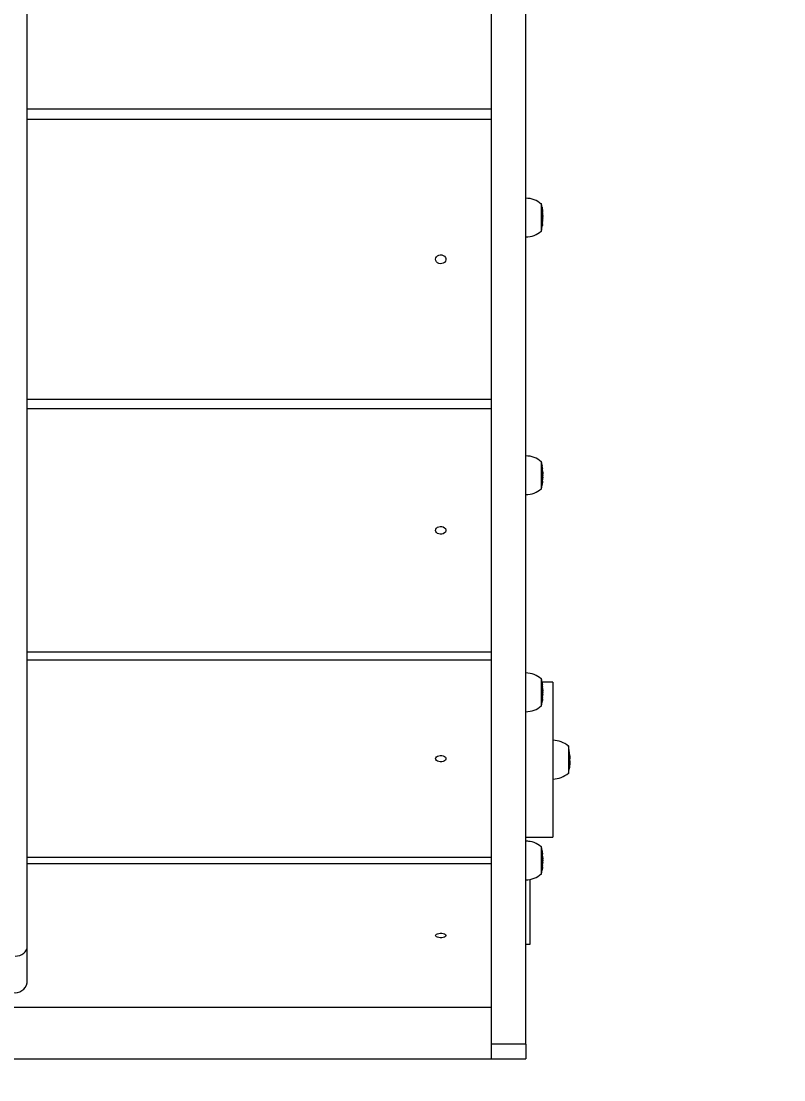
# Model space of a CAD drawing. Header units: millimetres. Extents: x -7233 to 5832, y -5390 to 5836.
# Drawn here: x -1980 to -1389, y -2624 to -1803 of the extents above; entities that cross this region are included whole.
import ezdxf

# ---------------------------------------------------------------- set-up
doc = ezdxf.new("R2010")
doc.units = ezdxf.units.MM
for name, color, linetype in [('DIKOM_ОБЪЕКТ', 7, 'Continuous'), ('DIKOM_РАЗМЕР_ЗОНА', 7, 'Continuous'), ('DIKOM_РАЗМЕР_ОБЪЕКТА', 7, 'Continuous')]:
    doc.layers.add(name, color=color, linetype=linetype)
doc.styles.add('style1', font='arial.ttf', dxfattribs={"width": 0.8})
doc.dimstyles.new('1-50', dxfattribs={"dimtxt": 300, "dimasz": 200, "dimexe": 100, "dimexo": 0, "dimgap": 100, "dimtad": 1, "dimtxsty": 'style1', "dimcen": 200, "dimclrd": 7, "dimclre": 7, "dimclrt": 7, "dimadec": 1, "dimazin": 2, "dimtfac": 1, "dimtmove": 0, "dimatfit": 2, "dimfxl": 0, "dimlwd": 25, "dimlwe": 18, "dimarcsym": 0})

# ---------------------------------------------------------------- blocks, each defined once
blk = doc.blocks.new('*D9')
at = {"layer": 'Defpoints', "color": 0, "transparency": 16777216}
for p in [(-4399.04, -1222.11), (5831.25, -1646.37), (5831.25, -3177.61)]:
    blk.add_point(p, dxfattribs=at)
at = {"layer": 'DIKOM_РАЗМЕР_ОБЪЕКТА', "color": 7, "lineweight": 18, "transparency": 16777216}
for p, q in [((-4399.04, -1222.11), (-4399.04, -3277.61)), ((5831.25, -1646.37), (5831.25, -3277.61))]:
    blk.add_line(p, q, dxfattribs=at)
at = {"layer": 'DIKOM_РАЗМЕР_ОБЪЕКТА', "color": 7, "lineweight": 25, "transparency": 16777216}
blk.add_line((-4199.04, -3177.61), (5631.25, -3177.61), dxfattribs=at)
at = {"layer": 'DIKOM_РАЗМЕР_ОБЪЕКТА', "color": 7, "transparency": 16777216}
for points in [[(-4199.04, -3144.28), (-4199.04, -3210.95), (-4399.04, -3177.61)], [(5631.25, -3144.28), (5631.25, -3210.95), (5831.25, -3177.61)]]:
    blk.add_solid(points, dxfattribs=at)
at = {"layer": 'DIKOM_РАЗМЕР_ОБЪЕКТА', "color": 7, "transparency": 16777216, "insert": (320.87, -2924.44), "char_height": 300, "attachment_point": 5, "style": 'style1'}
blk.add_mtext('10200', dxfattribs=at)
blk = doc.blocks.new('*D10')
at = {"layer": 'Defpoints', "color": 0, "transparency": 16777216}
for p in [(763.38, 3836.42), (-4950.8, -2608), (-1588.62, -2608)]:
    blk.add_point(p, dxfattribs=at)
at = {"layer": 'DIKOM_РАЗМЕР_ОБЪЕКТА', "color": 7, "lineweight": 18, "transparency": 16777216}
for p, q in [((763.38, 3836.42), (-5050.8, 3836.42)), ((-1588.62, -2608), (-5050.8, -2608))]:
    blk.add_line(p, q, dxfattribs=at)
at = {"layer": 'DIKOM_РАЗМЕР_ОБЪЕКТА', "color": 7, "lineweight": 25, "transparency": 16777216}
blk.add_line((-4950.8, 3636.42), (-4950.8, -2408), dxfattribs=at)
at = {"layer": 'DIKOM_РАЗМЕР_ОБЪЕКТА', "color": 7, "transparency": 16777216}
for points in [[(-4984.13, 3636.42), (-4917.47, 3636.42), (-4950.8, 3836.42)], [(-4984.13, -2408), (-4917.47, -2408), (-4950.8, -2608)]]:
    blk.add_solid(points, dxfattribs=at)
at = {"layer": 'DIKOM_РАЗМЕР_ОБЪЕКТА', "color": 7, "transparency": 16777216, "insert": (-5203.97, -74.43), "char_height": 300, "attachment_point": 5, "rotation": 90, "style": 'style1'}
blk.add_mtext('6400', dxfattribs=at)
blk = doc.blocks.new('*D11')
at = {"layer": 'Defpoints', "color": 0, "transparency": 16777216}
for p in [(426.32, 5836.42), (-6783.01, -4536.26), (4706.95, -4536.26)]:
    blk.add_point(p, dxfattribs=at)
at = {"layer": 'DIKOM_РАЗМЕР_ЗОНА', "color": 7, "lineweight": 18, "transparency": 16777216}
for p, q in [((426.32, 5836.42), (-6883.01, 5836.42)), ((4706.95, -4536.26), (-6883.01, -4536.26))]:
    blk.add_line(p, q, dxfattribs=at)
at = {"layer": 'DIKOM_РАЗМЕР_ЗОНА', "color": 7, "lineweight": 25, "transparency": 16777216}
blk.add_line((-6783.01, 5636.42), (-6783.01, -4336.26), dxfattribs=at)
at = {"layer": 'DIKOM_РАЗМЕР_ЗОНА', "color": 7, "transparency": 16777216}
for points in [[(-6816.34, 5636.42), (-6749.67, 5636.42), (-6783.01, 5836.42)], [(-6816.34, -4336.26), (-6749.67, -4336.26), (-6783.01, -4536.26)]]:
    blk.add_solid(points, dxfattribs=at)
at = {"layer": 'DIKOM_РАЗМЕР_ЗОНА', "color": 7, "transparency": 16777216, "insert": (-7036.28, 116), "char_height": 300, "attachment_point": 5, "rotation": 90, "style": 'style1'}
blk.add_mtext('10350', dxfattribs=at)
blk = doc.blocks.new('*D12')
at = {"layer": 'Defpoints', "color": 0, "transparency": 16777216}
for p in [(5830.84, -919.02), (-6399.04, -929.61), (5830.84, -5289.89)]:
    blk.add_point(p, dxfattribs=at)
at = {"layer": 'DIKOM_РАЗМЕР_ЗОНА', "color": 7, "lineweight": 18, "transparency": 16777216}
for p, q in [((5830.84, -919.02), (5830.84, -5389.89)), ((-6399.04, -929.61), (-6399.04, -5389.89))]:
    blk.add_line(p, q, dxfattribs=at)
at = {"layer": 'DIKOM_РАЗМЕР_ЗОНА', "color": 7, "lineweight": 25, "transparency": 16777216}
blk.add_line((-6199.04, -5289.89), (5630.84, -5289.89), dxfattribs=at)
at = {"layer": 'DIKOM_РАЗМЕР_ЗОНА', "color": 7, "transparency": 16777216}
for points in [[(-6199.04, -5256.56), (-6199.04, -5323.23), (-6399.04, -5289.89)], [(5630.84, -5256.56), (5630.84, -5323.23), (5830.84, -5289.89)]]:
    blk.add_solid(points, dxfattribs=at)
at = {"layer": 'DIKOM_РАЗМЕР_ЗОНА', "color": 7, "transparency": 16777216, "insert": (-1095.52, -5036.72), "char_height": 300, "attachment_point": 5, "style": 'style1'}
blk.add_mtext('12200', dxfattribs=at)

msp = doc.modelspace()

# ---------------------------------------------------------------- linework, layer by layer
at = {"layer": 'DIKOM_ОБЪЕКТ', "color": 7, "linetype": 'Continuous', "lineweight": 15}
for p, q in [((-1615.621, -1394.923), (-1615.621, -2596.459)), ((-1588.621, -2596.459), (-1588.621, -1394.923)), ((-1975.121, -2520.462), (-1975.121, -1696.241)), ((-1975.121, -1871.406), (-1615.621, -1871.406)), ((-1615.621, -1879.535), (-1975.121, -1879.535)), ((-1576.621, -1944.894), (-1576.621, -1966.494)), ((-1576.039, -1948.897), (-1576, -1948.897)), ((-1576.037, -1948.906), (-1575.998, -1948.906)), ((-1576, -1948.897), (-1575.998, -1948.906)), ((-1575.998, -1948.906), (-1575.878, -1949.139)), ((-1575.855, -1949.416), (-1575.992, -1949.211)), ((-1575.826, -1949.583), (-1575.725, -1951.272)), ((-1575.76, -1951.171), (-1575.815, -1949.751)), ((-1575.725, -1951.272), (-1575.724, -1951.286)), ((-1575.653, -1959.74), (-1575.666, -1959.955)), ((-1575.641, -1959.515), (-1575.627, -1959.271)), ((-1575.591, -1958.426), (-1575.605, -1958.722)), ((-1575.57, -1955.928), (-1575.569, -1956.253)), ((-1575.568, -1954.814), (-1575.568, -1954.219)), ((-1575.568, -1955.19), (-1575.568, -1954.834)), ((-1575.568, -1956.255), (-1575.568, -1955.211)), ((-1575.568, -1957.106), (-1575.568, -1956.255)), ((-1575.568, -1957.083), (-1575.568, -1957.278)), ((-1975.121, -2096.506), (-1615.621, -2096.506)), ((-1615.621, -2103.905), (-1975.121, -2103.905)), ((-1576.621, -2144.657), (-1576.621, -2166.257)), ((-1576.085, -2147.497), (-1576.064, -2147.606)), ((-1576.009, -2148.008), (-1576, -2148.008)), ((-1576.008, -2148.018), (-1575.998, -2148.018)), ((-1576, -2148.008), (-1575.998, -2148.018)), ((-1575.994, -2148.063), (-1576, -2148.008)), ((-1575.998, -2148.018), (-1575.976, -2148.261)), ((-1575.927, -2148.644), (-1575.992, -2148.124)), ((-1575.76, -2150.138), (-1575.789, -2149.843)), ((-1575.753, -2150.251), (-1575.725, -2150.431)), ((-1575.725, -2150.431), (-1575.724, -2150.445)), ((-1575.724, -2150.445), (-1575.715, -2150.531)), ((-1575.68, -2150.988), (-1575.702, -2150.843)), ((-1575.612, -2152.051), (-1575.613, -2152.051)), ((-1575.574, -2157.619), (-1575.575, -2157.678)), ((-1575.568, -2157.031), (-1575.573, -2157.446)), ((-1575.57, -2155.025), (-1575.569, -2155.525)), ((-1575.568, -2154.22), (-1575.568, -2153.982)), ((-1575.568, -2154.314), (-1575.568, -2154.22)), ((-1575.568, -2155.527), (-1575.568, -2154.519)), ((-1575.568, -2156.928), (-1575.568, -2156.147)), ((-1575.568, -2156.889), (-1575.568, -2157.031)), ((-1575.568, -2156.928), (-1575.568, -2156.932)), ((-1575.982, -2162.323), (-1575.962, -2162.323)), ((-1575.685, -2160.018), (-1575.703, -2160.276)), ((-1975.121, -2292.414), (-1615.621, -2292.414)), ((-1615.621, -2298.797), (-1975.121, -2298.797)), ((-1576.621, -2312.946), (-1576.621, -2334.546)), ((-1575.611, -2320.391), (-1576.203, -2320.391)), ((-1576.121, -2319.177), (-1575.725, -2319.177)), ((-1576.121, -2319.191), (-1575.724, -2319.191)), ((-1576.121, -2320.43), (-1575.613, -2320.43)), ((-1576.121, -2321.891), (-1575.585, -2321.891)), ((-1567.621, -2315.932), (-1576.052, -2315.932)), ((-1576.033, -2316.772), (-1576, -2316.772)), ((-1576.032, -2316.781), (-1575.998, -2316.781)), ((-1576, -2316.772), (-1575.998, -2316.781)), ((-1575.998, -2316.781), (-1575.878, -2317.203)), ((-1575.855, -2317.417), (-1575.992, -2317.053)), ((-1575.826, -2317.654), (-1575.808, -2317.924)), ((-1575.76, -2319.041), (-1575.815, -2317.759)), ((-1575.725, -2319.177), (-1575.724, -2319.191)), ((-1575.636, -2319.983), (-1575.633, -2319.981)), ((-1575.568, -2322.797), (-1575.568, -2322.272)), ((-1567.621, -2315.932), (-1567.621, -2435.933)), ((-1576.2, -2322.877), (-1575.57, -2322.877)), ((-1576.121, -2323.279), (-1575.58, -2323.279)), ((-1576.121, -2323.769), (-1575.594, -2323.769)), ((-1575.65, -2327.737), (-1575.666, -2327.948)), ((-1575.641, -2327.502), (-1575.624, -2327.274)), ((-1575.589, -2326.441), (-1575.605, -2326.698)), ((-1575.591, -2326.238), (-1575.585, -2326.366)), ((-1575.57, -2323.865), (-1575.569, -2324.224)), ((-1575.568, -2323.177), (-1575.568, -2322.797)), ((-1575.568, -2324.226), (-1575.568, -2323.177)), ((-1575.568, -2325.18), (-1575.568, -2324.252)), ((-1575.568, -2325.152), (-1575.568, -2325.344)), ((-1576.032, -2331.395), (-1576.04, -2331.474)), ((-1575.965, -2330.95), (-1575.962, -2330.95)), ((-1555.621, -2365.133), (-1555.621, -2386.733)), ((-1554.722, -2380.055), (-1554.732, -2379.79)), ((-1554.592, -2373.06), (-1554.607, -2372.658)), ((-1554.572, -2377.652), (-1554.575, -2377.98)), ((-1554.57, -2374.695), (-1554.569, -2375.291)), ((-1554.569, -2377.13), (-1554.568, -2377.165)), ((-1554.568, -2374.464), (-1554.568, -2374.458)), ((-1554.568, -2374.572), (-1554.568, -2374.464)), ((-1554.568, -2375.288), (-1554.568, -2374.572)), ((-1554.568, -2376.634), (-1554.568, -2375.774)), ((-1554.568, -2377.182), (-1554.568, -2377.154)), ((-1554.568, -2377.171), (-1554.568, -2377.178)), ((-1554.568, -2377.407), (-1554.568, -2377.194)), ((-1555.014, -2380.99), (-1554.962, -2380.99)), ((-1588.621, -2435.933), (-1567.621, -2435.933)), ((-1586.461, -2439.211), (-1585.621, -2439.211)), ((-1585.621, -2439.211), (-1585.621, -2439.335)), ((-1576.621, -2443.267), (-1576.621, -2464.867)), ((-1975.121, -2451.572), (-1615.621, -2451.572)), ((-1576.024, -2446.84), (-1576, -2446.84)), ((-1576.023, -2446.85), (-1575.998, -2446.85)), ((-1576, -2446.84), (-1575.998, -2446.85)), ((-1575.998, -2446.85), (-1575.923, -2447.325)), ((-1575.855, -2447.704), (-1575.992, -2447.062)), ((-1575.76, -2449.08), (-1575.815, -2448.056)), ((-1575.786, -2448.549), (-1575.725, -2449.277)), ((-1575.725, -2449.277), (-1575.724, -2449.291)), ((-1575.636, -2450.234), (-1575.634, -2450.278)), ((-1575.568, -2453.006), (-1575.568, -2452.592)), ((-1575.568, -2453.35), (-1575.568, -2453.035)), ((-1575.568, -2454.413), (-1575.568, -2453.35)), ((-1615.621, -2456.693), (-1975.121, -2456.693)), ((-1576.015, -2461.6), (-1576.04, -2461.702)), ((-1575.972, -2461.216), (-1575.962, -2461.216)), ((-1575.962, -2461.216), (-1575.949, -2461.144)), ((-1575.643, -2457.998), (-1575.666, -2458.123)), ((-1575.641, -2457.67), (-1575.618, -2457.542)), ((-1575.586, -2456.721), (-1575.605, -2456.854)), ((-1575.57, -2453.977), (-1575.569, -2454.408)), ((-1575.568, -2455.53), (-1575.568, -2454.494)), ((-1575.568, -2455.505), (-1575.568, -2455.671)), ((-1585.621, -2468.798), (-1585.621, -2519.211)), ((-1585.621, -2519.211), (-1588.621, -2519.211)), ((-1975.121, -2547.132), (-1975.121, -2520.462)), ((-2261.621, -2567.84), (-1615.621, -2567.84)), ((-1588.621, -2596.459), (-1615.621, -2596.459)), ((-1615.621, -2596.459), (-1615.621, -2607.995)), ((-1588.621, -2596.459), (-1588.621, -2607.995)), ((-1615.621, -2607.995), (-1588.621, -2607.995))]:
    msp.add_line(p, q, dxfattribs=at)
at = {"layer": 'DIKOM_ОБЪЕКТ', "color": 7, "linetype": 'Continuous', "lineweight": 15, "flags": 128}
for points in [[(-1658.621, -1988.02), (-1658.443, -1986.997), (-1657.926, -1986.065), (-1657.115, -1985.306), (-1656.082, -1984.789), (-1654.92, -1984.559), (-1653.731, -1984.636), (-1652.621, -1985.014), (-1651.689, -1985.659), (-1651.017, -1986.514), (-1650.665, -1987.503), (-1650.665, -1988.538), (-1651.017, -1989.527), (-1651.689, -1990.382), (-1652.621, -1991.027), (-1653.731, -1991.405), (-1654.92, -1991.482), (-1656.082, -1991.252), (-1657.115, -1990.735), (-1657.926, -1989.976), (-1658.443, -1989.044), (-1658.621, -1988.02)], [(-1658.621, -2198.159), (-1658.443, -2197.27), (-1657.926, -2196.46), (-1657.115, -2195.801), (-1656.082, -2195.352), (-1654.92, -2195.152), (-1653.731, -2195.219), (-1652.621, -2195.547), (-1651.689, -2196.108), (-1651.017, -2196.851), (-1650.665, -2197.71), (-1650.665, -2198.609), (-1651.017, -2199.468), (-1651.689, -2200.211), (-1652.621, -2200.772), (-1653.731, -2201.1), (-1654.92, -2201.167), (-1656.082, -2200.967), (-1657.115, -2200.518), (-1657.926, -2199.858), (-1658.443, -2199.048), (-1658.621, -2198.159)], [(-1658.621, -2375.184), (-1658.443, -2374.464), (-1657.926, -2373.808), (-1657.115, -2373.274), (-1656.082, -2372.909), (-1654.92, -2372.747), (-1653.731, -2372.801), (-1652.621, -2373.068), (-1651.689, -2373.522), (-1651.017, -2374.124), (-1650.665, -2374.82), (-1650.665, -2375.549), (-1651.017, -2376.245), (-1651.689, -2376.847), (-1652.621, -2377.301), (-1653.731, -2377.568), (-1654.92, -2377.622), (-1656.082, -2377.46), (-1657.115, -2377.096), (-1657.926, -2376.562), (-1658.443, -2375.905), (-1658.621, -2375.184)], [(-1658.621, -2512.266), (-1658.443, -2511.742), (-1657.926, -2511.264), (-1657.115, -2510.876), (-1656.082, -2510.611), (-1654.92, -2510.493), (-1653.731, -2510.532), (-1652.621, -2510.726), (-1651.689, -2511.057), (-1651.017, -2511.495), (-1650.665, -2512.001), (-1650.665, -2512.531), (-1651.017, -2513.038), (-1651.689, -2513.476), (-1652.621, -2513.806), (-1653.731, -2514), (-1654.92, -2514.039), (-1656.082, -2513.921), (-1657.115, -2513.657), (-1657.926, -2513.268), (-1658.443, -2512.79), (-1658.621, -2512.266)], [(-1984.621, -2528.273), (-1982.767, -2528.123), (-1980.985, -2527.678), (-1979.343, -2526.957), (-1977.903, -2525.985), (-1976.722, -2524.801), (-1975.844, -2523.451), (-1975.303, -2521.986), (-1975.121, -2520.462)]]:
    msp.add_lwpolyline(points, dxfattribs=at)
at = {"layer": 'DIKOM_ОБЪЕКТ', "color": 7, "linetype": 'Continuous', "lineweight": 15}
for centre, radius, start, end in [((-1588.781, -1959.37), 18.677, 49.378843, 89.509067), ((-1617.404, -1954.219), 41.836, 8.730974, 12.879622), ((-1617.404, -1954.219), 41.836, 8.40787, 8.730974), ((-1617.404, -1954.219), 41.836, 8.35007, 8.40787), ((-1617.404, -1954.219), 41.836, 5.340741, 5.825601), ((-1617.404, -1954.219), 41.836, 4.916627, 5.340741), ((-1617.404, -1954.219), 41.836, 3.015237, 4.270783), ((-1617.404, -1957.168), 41.836, 355.0665, 356.477099), ((-1617.404, -1957.168), 41.836, 357.120468, 358.27704), ((-1617.404, -1957.168), 41.836, 358.920247, 359.362311), ((-1588.781, -1952.017), 18.677, 270.490933, 310.621157), ((-1617.404, -1957.168), 41.836, 347.120378, 350.872472), ((-1588.781, -2159.134), 18.677, 49.378843, 89.509067), ((-1617.404, -2153.982), 41.836, 8.77037, 12.879622), ((-1617.404, -2153.982), 41.836, 7.864622, 8.137328), ((-1617.404, -2153.982), 41.836, 5.680402, 7.336113), ((-1617.404, -2153.982), 41.836, 4.732166, 5.119576), ((-1617.404, -2153.982), 41.836, 3.26983, 4.10368), ((-1617.404, -2156.932), 41.836, 357.250535, 358.376547), ((-1617.404, -2153.982), 41.836, 0, 2.684497), ((-1617.404, -2156.932), 41.836, 359.29613, 0), ((-1588.781, -2151.78), 18.677, 270.490933, 310.621157), ((-1617.404, -2156.932), 41.836, 347.120378, 351.647445), ((-1617.404, -2156.932), 41.836, 352.280975, 354.926876), ((-1617.404, -2156.932), 41.836, 355.528094, 356.624273), ((-1588.781, -2327.423), 18.677, 49.378843, 89.509067), ((-1617.404, -2322.271), 41.836, 9.39456, 12.879622), ((-1617.404, -2322.271), 41.836, 7.058522, 7.773486), ((-1617.404, -2322.271), 41.836, 4.820767, 5.967234), ((-1617.404, -2322.271), 41.836, 3.131534, 4.18398), ((-1617.404, -2322.271), 41.836, 0, 2.499669), ((-1617.404, -2325.221), 41.836, 353.674051, 354.682442), ((-1617.404, -2325.221), 41.836, 355.421313, 356.553661), ((-1617.404, -2325.221), 41.836, 357.188173, 358.32886), ((-1588.781, -2320.069), 18.677, 270.490933, 310.621157), ((-1617.404, -2325.221), 41.836, 347.120378, 351.511071), ((-1567.781, -2379.609), 18.677, 49.378843, 89.509067), ((-1596.404, -2374.458), 41.836, 2.462321, 12.879622), ((-1596.404, -2377.407), 41.836, 347.120378, 356.641314), ((-1596.404, -2377.407), 41.836, 358.857207, 0), ((-1567.781, -2372.256), 18.677, 270.490933, 310.621157), ((-1588.781, -2457.743), 18.677, 49.378843, 89.509067), ((-1617.404, -2452.592), 41.836, 8.747399, 12.879622), ((-1617.404, -2452.592), 41.836, 7.237935, 8.115796), ((-1617.404, -2452.592), 41.836, 6.153984, 6.732054), ((-1617.404, -2452.592), 41.836, 4.717751, 5.549257), ((-1617.404, -2452.592), 41.836, 3.167575, 4.090774), ((-1617.404, -2452.592), 41.836, 0, 2.588895), ((-1617.404, -2455.541), 41.836, 347.120378, 351.66963), ((-1617.404, -2455.541), 41.836, 352.301552, 355.091413), ((-1617.404, -2455.541), 41.836, 355.755612, 356.636027), ((-1617.404, -2455.541), 41.836, 357.260967, 358.384277), ((-1588.781, -2450.39), 18.677, 270.490933, 310.621157), ((-1984.621, -2547.132), 9.5, 180, 0)]:
    msp.add_arc(centre, radius, start, end, dxfattribs=at)
for points, knots in [([(-1576.085, -1948.6), (-1576.068, -1948.454), (-1576.035, -1948.162), (-1576.063, -1947.871), (-1576.077, -1947.725)], [0, 0, 0, 0, 0.5001628, 1, 1, 1, 1]), ([(-1575.992, -1949.211), (-1576.006, -1949.118), (-1576.036, -1948.914), (-1576.068, -1948.711), (-1576.085, -1948.6)], [0, 0, 0, 0, 0.4561793, 1, 1, 1, 1]), ([(-1576.077, -1947.725), (-1576.064, -1947.807), (-1576.041, -1947.954), (-1576.019, -1948.101), (-1576.009, -1948.165)], [0, 0, 0, 0, 0.5630494, 1, 1, 1, 1]), ([(-1576.009, -1948.165), (-1575.997, -1948.287), (-1575.974, -1948.531), (-1575.991, -1948.775), (-1576, -1948.897)], [0, 0, 0, 0, 0.5001917, 1, 1, 1, 1]), ([(-1575.878, -1949.139), (-1575.869, -1949.213), (-1575.851, -1949.361), (-1575.834, -1949.509), (-1575.826, -1949.583)], [0, 0, 0, 0, 0.501988, 1, 1, 1, 1]), ([(-1575.842, -1949.458), (-1575.844, -1949.451), (-1575.846, -1949.442), (-1575.851, -1949.427), (-1575.853, -1949.42), (-1575.855, -1949.416)], [0, 0, 0, 0, 0.4999605, 0.7499729, 1, 1, 1, 1]), ([(-1575.841, -1949.466), (-1575.841, -1949.465), (-1575.841, -1949.462), (-1575.842, -1949.459), (-1575.842, -1949.458)], [0, 0, 0, 0, 0.5412106, 1, 1, 1, 1]), ([(-1575.815, -1949.751), (-1575.819, -1949.702), (-1575.825, -1949.628), (-1575.834, -1949.532), (-1575.839, -1949.488), (-1575.841, -1949.466)], [0, 0, 0, 0, 0.4998029, 0.7497578, 1, 1, 1, 1]), ([(-1575.702, -1951.857), (-1575.711, -1951.739), (-1575.729, -1951.511), (-1575.75, -1951.283), (-1575.76, -1951.171)], [0, 0, 0, 0, 0.5132101, 1, 1, 1, 1]), ([(-1575.681, -1951.28), (-1575.678, -1951.326), (-1575.666, -1951.519), (-1575.686, -1951.711), (-1575.702, -1951.857)], [0, 0, 0, 0, 0.2416613, 1, 1, 1, 1]), ([(-1575.636, -1951.99), (-1575.635, -1951.939), (-1575.634, -1951.855), (-1575.625, -1952.037), (-1575.622, -1952.11)], [0, 0, 0, 0, 0.6015264, 1, 1, 1, 1]), ([(-1575.592, -1954.065), (-1575.598, -1953.859), (-1575.609, -1953.48), (-1575.623, -1952.936), (-1575.632, -1952.493), (-1575.637, -1952.158), (-1575.636, -1952.046), (-1575.636, -1951.99)], [0, 0, 0, 0, 0.225251, 0.4128993, 0.600057, 0.80007, 1, 1, 1, 1]), ([(-1575.605, -1952.473), (-1575.606, -1952.446), (-1575.609, -1952.353), (-1575.612, -1952.354), (-1575.612, -1952.408), (-1575.613, -1952.43)], [0, 0, 0, 0, 0.1924794, 0.6693246, 1, 1, 1, 1]), ([(-1575.613, -1952.43), (-1575.613, -1952.496), (-1575.613, -1952.603), (-1575.608, -1952.937), (-1575.601, -1953.298), (-1575.592, -1953.657), (-1575.587, -1953.874), (-1575.585, -1953.958)], [0, 0, 0, 0, 0.3018253, 0.4914334, 0.6810876, 0.8763567, 1, 1, 1, 1]), ([(-1575.879, -1962.256), (-1575.856, -1962.06), (-1575.818, -1961.735), (-1575.77, -1961.268), (-1575.739, -1960.951), (-1575.728, -1960.814), (-1575.724, -1960.768)], [0, 0, 0, 0, 0.3776171, 0.6253912, 0.8730089, 1, 1, 1, 1]), ([(-1575.751, -1961.062), (-1575.751, -1961.062), (-1575.751, -1961.123), (-1575.775, -1961.3), (-1575.803, -1961.607), (-1575.837, -1961.901), (-1575.859, -1962.09), (-1575.867, -1962.16)], [0, 0, 0, 0, 0.0016239, 0.2479728, 0.4957186, 0.8116912, 1, 1, 1, 1]), ([(-1575.666, -1959.955), (-1575.662, -1959.885), (-1575.653, -1959.738), (-1575.645, -1959.591), (-1575.641, -1959.515)], [0, 0, 0, 0, 0.4762318, 1, 1, 1, 1]), ([(-1575.605, -1958.722), (-1575.603, -1958.651), (-1575.598, -1958.505), (-1575.594, -1958.358), (-1575.592, -1958.282)], [0, 0, 0, 0, 0.4835205, 1, 1, 1, 1]), ([(-1575.569, -1955.217), (-1575.569, -1955.145), (-1575.57, -1955.001), (-1575.58, -1954.576), (-1575.588, -1954.237), (-1575.592, -1954.065)], [0, 0, 0, 0, 0.3349758, 0.6628633, 1, 1, 1, 1]), ([(-1575.592, -1958.282), (-1575.587, -1958.213), (-1575.579, -1958.104), (-1575.577, -1957.996), (-1575.576, -1957.957)], [0, 0, 0, 0, 0.6412178, 1, 1, 1, 1]), ([(-1575.585, -1953.958), (-1575.581, -1954.103), (-1575.575, -1954.37), (-1575.57, -1954.671), (-1575.567, -1954.838), (-1575.569, -1954.887), (-1575.569, -1954.871), (-1575.569, -1954.871)], [0, 0, 0, 0, 0.2854369, 0.5264175, 0.7674508, 0.9951453, 1, 1, 1, 1]), ([(-1575.574, -1957.634), (-1575.571, -1957.317), (-1575.567, -1956.955), (-1575.57, -1956.593), (-1575.57, -1956.547)], [0, 0, 0, 0, 0.8751189, 1, 1, 1, 1]), ([(-1575.57, -1956.547), (-1575.57, -1956.444), (-1575.57, -1956.238), (-1575.57, -1956.031), (-1575.57, -1955.928)], [0, 0, 0, 0, 0.499811, 1, 1, 1, 1]), ([(-1576.04, -1963.432), (-1576.01, -1963.231), (-1575.952, -1962.84), (-1575.903, -1962.447), (-1575.879, -1962.256)], [0, 0, 0, 0, 0.5124353, 1, 1, 1, 1]), ([(-1575.992, -2148.124), (-1576.006, -2148.029), (-1576.036, -2147.82), (-1576.068, -2147.611), (-1576.085, -2147.497)], [0, 0, 0, 0, 0.4560363, 1, 1, 1, 1]), ([(-1575.702, -2150.843), (-1575.711, -2150.722), (-1575.729, -2150.487), (-1575.75, -2150.253), (-1575.76, -2150.138)], [0, 0, 0, 0, 0.5130295, 1, 1, 1, 1]), ([(-1575.592, -2153.095), (-1575.598, -2152.889), (-1575.609, -2152.511), (-1575.623, -2152.056), (-1575.632, -2151.748), (-1575.636, -2151.603), (-1575.636, -2151.611), (-1575.636, -2151.614)], [0, 0, 0, 0, 0.2492423, 0.4568368, 0.6638691, 0.8850882, 1, 1, 1, 1]), ([(-1575.613, -2152.064), (-1575.613, -2152.055), (-1575.613, -2152.042), (-1575.608, -2152.231), (-1575.601, -2152.507), (-1575.592, -2152.829), (-1575.587, -2153.048), (-1575.585, -2153.132)], [0, 0, 0, 0, 0.3018386, 0.4913485, 0.681051, 0.8764179, 1, 1, 1, 1]), ([(-1575.605, -2157.896), (-1575.603, -2157.823), (-1575.598, -2157.672), (-1575.594, -2157.521), (-1575.592, -2157.443)], [0, 0, 0, 0, 0.4836864, 1, 1, 1, 1]), ([(-1575.588, -2158.117), (-1575.587, -2158.103), (-1575.579, -2158.03), (-1575.594, -2157.956), (-1575.605, -2157.896)], [0, 0, 0, 0, 0.1834366, 1, 1, 1, 1]), ([(-1575.569, -2154.536), (-1575.569, -2154.409), (-1575.57, -2154.159), (-1575.58, -2153.633), (-1575.588, -2153.276), (-1575.592, -2153.095)], [0, 0, 0, 0, 0.33718, 0.6639821, 1, 1, 1, 1]), ([(-1575.592, -2157.443), (-1575.587, -2157.472), (-1575.577, -2157.53), (-1575.575, -2157.588), (-1575.574, -2157.617)], [0, 0, 0, 0, 0.498498, 1, 1, 1, 1]), ([(-1575.585, -2153.132), (-1575.581, -2153.286), (-1575.575, -2153.57), (-1575.57, -2153.945), (-1575.568, -2154.171), (-1575.568, -2154.236), (-1575.568, -2154.244)], [0, 0, 0, 0, 0.3570789, 0.6583631, 0.9599283, 1, 1, 1, 1]), ([(-1575.574, -2157.617), (-1575.571, -2157.032), (-1575.567, -2156.38), (-1575.57, -2155.728), (-1575.57, -2155.661)], [0, 0, 0, 0, 0.8968649, 1, 1, 1, 1]), ([(-1575.57, -2155.661), (-1575.57, -2155.555), (-1575.57, -2155.343), (-1575.57, -2155.131), (-1575.57, -2155.025)], [0, 0, 0, 0, 0.4998123, 1, 1, 1, 1]), ([(-1576.04, -2162.733), (-1576.01, -2162.527), (-1575.952, -2162.125), (-1575.903, -2161.722), (-1575.879, -2161.525)], [0, 0, 0, 0, 0.512228, 1, 1, 1, 1]), ([(-1576.019, -2163.007), (-1576.013, -2162.976), (-1575.995, -2162.885), (-1576.022, -2162.793), (-1576.04, -2162.733)], [0, 0, 0, 0, 0.3390266, 1, 1, 1, 1]), ([(-1575.867, -2161.575), (-1575.882, -2161.697), (-1575.912, -2161.946), (-1575.945, -2162.196), (-1575.962, -2162.323)], [0, 0, 0, 0, 0.4884227, 1, 1, 1, 1]), ([(-1575.962, -2162.323), (-1575.952, -2162.37), (-1575.935, -2162.445), (-1575.947, -2162.52), (-1575.951, -2162.55)], [0, 0, 0, 0, 0.6120512, 1, 1, 1, 1]), ([(-1575.879, -2161.525), (-1575.856, -2161.325), (-1575.819, -2160.992), (-1575.77, -2160.565), (-1575.731, -2160.255), (-1575.702, -2160.058), (-1575.69, -2159.991), (-1575.688, -2160.002), (-1575.688, -2160.003)], [0, 0, 0, 0, 0.2435273, 0.4033418, 0.5631267, 0.7733266, 0.9899441, 1, 1, 1, 1]), ([(-1575.727, -2160.474), (-1575.728, -2160.469), (-1575.73, -2160.458), (-1575.748, -2160.573), (-1575.772, -2160.751), (-1575.804, -2161.02), (-1575.836, -2161.309), (-1575.859, -2161.502), (-1575.867, -2161.575)], [0, 0, 0, 0, 0.1754075, 0.367476, 0.5235117, 0.6804914, 0.8805989, 1, 1, 1, 1]), ([(-1575.732, -2160.633), (-1575.727, -2160.573), (-1575.721, -2160.5), (-1575.722, -2160.474), (-1575.722, -2160.469)], [0, 0, 0, 0, 0.8050059, 1, 1, 1, 1]), ([(-1575.666, -2159.162), (-1575.662, -2159.09), (-1575.653, -2158.939), (-1575.645, -2158.788), (-1575.641, -2158.709)], [0, 0, 0, 0, 0.4763379, 1, 1, 1, 1]), ([(-1575.646, -2159.397), (-1575.643, -2159.378), (-1575.632, -2159.3), (-1575.652, -2159.222), (-1575.666, -2159.162)], [0, 0, 0, 0, 0.2308732, 1, 1, 1, 1]), ([(-1575.641, -2158.709), (-1575.627, -2158.77), (-1575.609, -2158.846), (-1575.619, -2158.923), (-1575.621, -2158.94)], [0, 0, 0, 0, 0.7854338, 1, 1, 1, 1]), ([(-1576.085, -2316.434), (-1576.068, -2316.323), (-1576.035, -2316.102), (-1576.063, -2315.88), (-1576.077, -2315.769)], [0, 0, 0, 0, 0.5001496, 1, 1, 1, 1]), ([(-1575.992, -2317.053), (-1576.006, -2316.959), (-1576.036, -2316.753), (-1576.068, -2316.546), (-1576.085, -2316.434)], [0, 0, 0, 0, 0.4560239, 1, 1, 1, 1]), ([(-1576.077, -2315.769), (-1576.064, -2315.853), (-1576.041, -2316.002), (-1576.019, -2316.151), (-1576.009, -2316.216)], [0, 0, 0, 0, 0.5632298, 1, 1, 1, 1]), ([(-1576.009, -2316.216), (-1575.997, -2316.308), (-1575.974, -2316.494), (-1575.991, -2316.679), (-1576, -2316.772)], [0, 0, 0, 0, 0.5001784, 1, 1, 1, 1]), ([(-1575.842, -2317.494), (-1575.844, -2317.482), (-1575.846, -2317.464), (-1575.851, -2317.437), (-1575.853, -2317.424), (-1575.855, -2317.417)], [0, 0, 0, 0, 0.4999728, 0.7499665, 1, 1, 1, 1]), ([(-1575.841, -2317.503), (-1575.841, -2317.502), (-1575.842, -2317.499), (-1575.842, -2317.496), (-1575.842, -2317.494)], [0, 0, 0, 0, 0.528392, 1, 1, 1, 1]), ([(-1575.815, -2317.759), (-1575.819, -2317.715), (-1575.825, -2317.648), (-1575.834, -2317.562), (-1575.839, -2317.523), (-1575.841, -2317.503)], [0, 0, 0, 0, 0.4996379, 0.749675, 1, 1, 1, 1]), ([(-1575.702, -2319.737), (-1575.711, -2319.618), (-1575.729, -2319.386), (-1575.75, -2319.154), (-1575.76, -2319.041)], [0, 0, 0, 0, 0.5131994, 1, 1, 1, 1]), ([(-1575.686, -2319.219), (-1575.68, -2319.281), (-1575.664, -2319.453), (-1575.687, -2319.626), (-1575.702, -2319.737)], [0, 0, 0, 0, 0.3583495, 1, 1, 1, 1]), ([(-1575.592, -2321.973), (-1575.598, -2321.765), (-1575.609, -2321.383), (-1575.623, -2320.849), (-1575.632, -2320.425), (-1575.637, -2320.119), (-1575.636, -2320.029), (-1575.636, -2319.983)], [0, 0, 0, 0, 0.2252981, 0.4128866, 0.60005, 0.8000823, 1, 1, 1, 1]), ([(-1575.608, -2320.445), (-1575.61, -2320.417), (-1575.612, -2320.37), (-1575.612, -2320.412), (-1575.613, -2320.43)], [0, 0, 0, 0, 0.5736105, 1, 1, 1, 1]), ([(-1575.613, -2320.43), (-1575.613, -2320.483), (-1575.613, -2320.57), (-1575.608, -2320.881), (-1575.601, -2321.231), (-1575.592, -2321.586), (-1575.587, -2321.806), (-1575.585, -2321.891)], [0, 0, 0, 0, 0.3018197, 0.4914237, 0.6810374, 0.8764271, 1, 1, 1, 1]), ([(-1575.569, -2323.179), (-1575.569, -2323.099), (-1575.57, -2322.937), (-1575.58, -2322.493), (-1575.588, -2322.148), (-1575.592, -2321.973)], [0, 0, 0, 0, 0.3297942, 0.6602451, 1, 1, 1, 1]), ([(-1575.585, -2321.891), (-1575.581, -2322.038), (-1575.575, -2322.31), (-1575.57, -2322.629), (-1575.568, -2322.818), (-1575.569, -2322.885), (-1575.57, -2322.869), (-1575.57, -2322.866)], [0, 0, 0, 0, 0.2690713, 0.4962828, 0.7234343, 0.9380562, 1, 1, 1, 1]), ([(-1576.04, -2331.474), (-1576.01, -2331.27), (-1575.952, -2330.873), (-1575.903, -2330.475), (-1575.879, -2330.281)], [0, 0, 0, 0, 0.5121872, 1, 1, 1, 1]), ([(-1575.867, -2330.21), (-1575.882, -2330.331), (-1575.912, -2330.577), (-1575.945, -2330.824), (-1575.962, -2330.95)], [0, 0, 0, 0, 0.4882861, 1, 1, 1, 1]), ([(-1575.879, -2330.281), (-1575.856, -2330.083), (-1575.819, -2329.756), (-1575.769, -2329.286), (-1575.732, -2328.904), (-1575.708, -2328.656), (-1575.703, -2328.574), (-1575.702, -2328.562)], [0, 0, 0, 0, 0.3020165, 0.5000114, 0.698174, 0.9587922, 1, 1, 1, 1]), ([(-1575.73, -2328.879), (-1575.731, -2328.89), (-1575.733, -2328.934), (-1575.748, -2329.101), (-1575.772, -2329.344), (-1575.804, -2329.654), (-1575.836, -2329.947), (-1575.859, -2330.139), (-1575.867, -2330.21)], [0, 0, 0, 0, 0.0749311, 0.2903449, 0.4654385, 0.6416189, 0.8660306, 1, 1, 1, 1]), ([(-1575.666, -2327.948), (-1575.662, -2327.877), (-1575.653, -2327.728), (-1575.645, -2327.58), (-1575.641, -2327.502)], [0, 0, 0, 0, 0.4760338, 1, 1, 1, 1]), ([(-1575.605, -2326.698), (-1575.603, -2326.626), (-1575.598, -2326.478), (-1575.594, -2326.329), (-1575.592, -2326.252)], [0, 0, 0, 0, 0.4840174, 1, 1, 1, 1]), ([(-1575.592, -2326.252), (-1575.587, -2326.199), (-1575.577, -2326.093), (-1575.575, -2325.987), (-1575.574, -2325.934)], [0, 0, 0, 0, 0.4984869, 1, 1, 1, 1]), ([(-1575.574, -2325.934), (-1575.571, -2325.503), (-1575.567, -2325.023), (-1575.57, -2324.542), (-1575.57, -2324.493)], [0, 0, 0, 0, 0.8969076, 1, 1, 1, 1]), ([(-1575.57, -2324.493), (-1575.57, -2324.388), (-1575.57, -2324.179), (-1575.57, -2323.969), (-1575.57, -2323.865)], [0, 0, 0, 0, 0.4998127, 1, 1, 1, 1]), ([(-1554.879, -2380.131), (-1554.856, -2379.962), (-1554.818, -2379.683), (-1554.77, -2379.407), (-1554.74, -2379.294), (-1554.729, -2379.312), (-1554.725, -2379.317)], [0, 0, 0, 0, 0.3814317, 0.6316767, 0.8819281, 1, 1, 1, 1]), ([(-1554.751, -2379.736), (-1554.751, -2379.736), (-1554.751, -2379.736), (-1554.775, -2379.76), (-1554.803, -2379.916), (-1554.837, -2380.143), (-1554.859, -2380.304), (-1554.867, -2380.364)], [0, 0, 0, 0, 0.0008172, 0.2473117, 0.4952464, 0.8113537, 1, 1, 1, 1]), ([(-1554.685, -2379.682), (-1554.688, -2379.877), (-1554.692, -2380.164), (-1554.723, -2380.686), (-1554.757, -2381.1), (-1554.804, -2381.565), (-1554.843, -2381.861), (-1554.865, -2382.03)], [0, 0, 0, 0, 0.3342735, 0.493531, 0.6243683, 0.7848271, 1, 1, 1, 1]), ([(-1554.86, -2381.84), (-1554.842, -2381.709), (-1554.813, -2381.497), (-1554.777, -2381.147), (-1554.749, -2380.82), (-1554.728, -2380.454), (-1554.722, -2380.212), (-1554.722, -2380.08), (-1554.722, -2380.055)], [0, 0, 0, 0, 0.2196668, 0.3568541, 0.4943086, 0.6726588, 0.9374344, 1, 1, 1, 1]), ([(-1554.705, -2379.332), (-1554.698, -2379.382), (-1554.687, -2379.464), (-1554.686, -2379.622), (-1554.685, -2379.682)], [0, 0, 0, 0, 0.6176347, 1, 1, 1, 1]), ([(-1554.667, -2378.154), (-1554.662, -2378.094), (-1554.653, -2377.968), (-1554.645, -2377.842), (-1554.641, -2377.776)], [0, 0, 0, 0, 0.4759081, 1, 1, 1, 1]), ([(-1554.66, -2380.098), (-1554.649, -2379.774), (-1554.628, -2379.126), (-1554.654, -2378.478), (-1554.667, -2378.154)], [0, 0, 0, 0, 0.5000769, 1, 1, 1, 1]), ([(-1554.634, -2379.72), (-1554.639, -2379.786), (-1554.647, -2379.912), (-1554.656, -2380.038), (-1554.66, -2380.098)], [0, 0, 0, 0, 0.5243124, 1, 1, 1, 1]), ([(-1554.641, -2377.776), (-1554.629, -2378.1), (-1554.605, -2378.748), (-1554.624, -2379.396), (-1554.634, -2379.72)], [0, 0, 0, 0, 0.4998836, 1, 1, 1, 1]), ([(-1554.605, -2377.096), (-1554.603, -2377.035), (-1554.598, -2376.909), (-1554.594, -2376.783), (-1554.592, -2376.718)], [0, 0, 0, 0, 0.4836589, 1, 1, 1, 1]), ([(-1554.6, -2379.039), (-1554.592, -2378.715), (-1554.576, -2378.067), (-1554.595, -2377.42), (-1554.605, -2377.096)], [0, 0, 0, 0, 0.5000938, 1, 1, 1, 1]), ([(-1554.587, -2378.661), (-1554.589, -2378.726), (-1554.593, -2378.852), (-1554.598, -2378.978), (-1554.6, -2379.039)], [0, 0, 0, 0, 0.5159791, 1, 1, 1, 1]), ([(-1554.598, -2372.904), (-1554.596, -2372.958), (-1554.591, -2373.057), (-1554.587, -2373.213), (-1554.585, -2373.283)], [0, 0, 0, 0, 0.5484799, 1, 1, 1, 1]), ([(-1554.569, -2374.585), (-1554.569, -2374.415), (-1554.57, -2374.077), (-1554.58, -2373.528), (-1554.588, -2373.218), (-1554.592, -2373.06)], [0, 0, 0, 0, 0.3319852, 0.661366, 1, 1, 1, 1]), ([(-1554.592, -2376.718), (-1554.587, -2376.872), (-1554.577, -2377.182), (-1554.575, -2377.492), (-1554.575, -2377.648)], [0, 0, 0, 0, 0.4984865, 1, 1, 1, 1]), ([(-1554.575, -2377.98), (-1554.576, -2378.094), (-1554.578, -2378.321), (-1554.584, -2378.548), (-1554.587, -2378.661)], [0, 0, 0, 0, 0.5020425, 1, 1, 1, 1]), ([(-1554.585, -2373.283), (-1554.581, -2373.418), (-1554.575, -2373.665), (-1554.57, -2374.078), (-1554.567, -2374.356), (-1554.568, -2374.471), (-1554.568, -2374.481)], [0, 0, 0, 0, 0.3607948, 0.6653368, 0.9698087, 1, 1, 1, 1]), ([(-1554.575, -2377.648), (-1554.57, -2376.924), (-1554.566, -2376.117), (-1554.57, -2375.311), (-1554.57, -2375.227)], [0, 0, 0, 0, 0.896859, 1, 1, 1, 1]), ([(-1554.57, -2375.227), (-1554.57, -2375.139), (-1554.57, -2374.961), (-1554.57, -2374.784), (-1554.57, -2374.695)], [0, 0, 0, 0, 0.4999226, 1, 1, 1, 1]), ([(-1555.04, -2381.141), (-1555.01, -2380.969), (-1554.952, -2380.632), (-1554.903, -2380.295), (-1554.879, -2380.131)], [0, 0, 0, 0, 0.5121929, 1, 1, 1, 1]), ([(-1555.032, -2383.084), (-1555.018, -2382.76), (-1554.991, -2382.112), (-1555.023, -2381.465), (-1555.04, -2381.141)], [0, 0, 0, 0, 0.4998835, 1, 1, 1, 1]), ([(-1554.865, -2382.03), (-1554.89, -2382.203), (-1554.941, -2382.554), (-1555.001, -2382.905), (-1555.032, -2383.084)], [0, 0, 0, 0, 0.4893417, 1, 1, 1, 1]), ([(-1554.867, -2380.364), (-1554.882, -2380.466), (-1554.912, -2380.675), (-1554.945, -2380.883), (-1554.962, -2380.99)], [0, 0, 0, 0, 0.4883293, 1, 1, 1, 1]), ([(-1554.962, -2380.99), (-1554.953, -2381.238), (-1554.934, -2381.734), (-1554.949, -2382.231), (-1554.956, -2382.479)], [0, 0, 0, 0, 0.5001042, 1, 1, 1, 1]), ([(-1554.956, -2382.479), (-1554.939, -2382.37), (-1554.905, -2382.158), (-1554.875, -2381.945), (-1554.86, -2381.84)], [0, 0, 0, 0, 0.5100659, 1, 1, 1, 1]), ([(-1576.085, -2446.433), (-1576.066, -2446.387), (-1576.04, -2446.319), (-1576.057, -2446.252), (-1576.062, -2446.232)], [0, 0, 0, 0, 0.7003203, 1, 1, 1, 1]), ([(-1575.992, -2447.062), (-1576.006, -2446.967), (-1576.036, -2446.757), (-1576.068, -2446.547), (-1576.085, -2446.433)], [0, 0, 0, 0, 0.4559316, 1, 1, 1, 1]), ([(-1575.991, -2446.688), (-1575.988, -2446.7), (-1575.975, -2446.751), (-1575.989, -2446.801), (-1576, -2446.84)], [0, 0, 0, 0, 0.2260578, 1, 1, 1, 1]), ([(-1575.702, -2449.786), (-1575.711, -2449.665), (-1575.729, -2449.43), (-1575.75, -2449.195), (-1575.76, -2449.08)], [0, 0, 0, 0, 0.5130074, 1, 1, 1, 1]), ([(-1575.68, -2449.607), (-1575.677, -2449.62), (-1575.666, -2449.679), (-1575.686, -2449.739), (-1575.702, -2449.786)], [0, 0, 0, 0, 0.2146316, 1, 1, 1, 1]), ([(-1575.592, -2452.052), (-1575.598, -2451.842), (-1575.609, -2451.458), (-1575.623, -2450.949), (-1575.632, -2450.563), (-1575.637, -2450.309), (-1575.636, -2450.259), (-1575.636, -2450.234)], [0, 0, 0, 0, 0.22529, 0.4129341, 0.6000891, 0.8000634, 1, 1, 1, 1]), ([(-1575.611, -2450.7), (-1575.611, -2450.695), (-1575.612, -2450.662), (-1575.612, -2450.676), (-1575.613, -2450.687)], [0, 0, 0, 0, 0.1664094, 1, 1, 1, 1]), ([(-1575.613, -2450.687), (-1575.613, -2450.717), (-1575.613, -2450.767), (-1575.608, -2451.035), (-1575.601, -2451.36), (-1575.592, -2451.707), (-1575.587, -2451.928), (-1575.585, -2452.014)], [0, 0, 0, 0, 0.3018413, 0.491426, 0.6810802, 0.8764523, 1, 1, 1, 1]), ([(-1575.569, -2453.36), (-1575.569, -2453.26), (-1575.57, -2453.064), (-1575.58, -2452.584), (-1575.588, -2452.231), (-1575.592, -2452.052)], [0, 0, 0, 0, 0.3332367, 0.6619475, 1, 1, 1, 1]), ([(-1575.585, -2452.014), (-1575.581, -2452.165), (-1575.575, -2452.445), (-1575.57, -2452.788), (-1575.568, -2453.024), (-1575.569, -2453.083), (-1575.569, -2453.111)], [0, 0, 0, 0, 0.2869315, 0.5290163, 0.7712047, 1, 1, 1, 1]), ([(-1576.04, -2461.702), (-1576.01, -2461.495), (-1575.952, -2461.093), (-1575.903, -2460.688), (-1575.879, -2460.491)], [0, 0, 0, 0, 0.5122076, 1, 1, 1, 1]), ([(-1575.867, -2460.466), (-1575.882, -2460.588), (-1575.912, -2460.838), (-1575.945, -2461.088), (-1575.962, -2461.216)], [0, 0, 0, 0, 0.4884437, 1, 1, 1, 1]), ([(-1575.879, -2460.491), (-1575.856, -2460.29), (-1575.819, -2459.957), (-1575.769, -2459.5), (-1575.731, -2459.137), (-1575.702, -2458.855), (-1575.687, -2458.705), (-1575.686, -2458.675), (-1575.685, -2458.663)], [0, 0, 0, 0, 0.2166534, 0.3588069, 0.5009525, 0.6879993, 0.8807174, 1, 1, 1, 1]), ([(-1575.722, -2459.117), (-1575.723, -2459.14), (-1575.726, -2459.178), (-1575.748, -2459.383), (-1575.772, -2459.607), (-1575.804, -2459.904), (-1575.836, -2460.199), (-1575.859, -2460.393), (-1575.867, -2460.466)], [0, 0, 0, 0, 0.2787146, 0.446641, 0.5832152, 0.7204256, 0.8955065, 1, 1, 1, 1]), ([(-1575.666, -2458.123), (-1575.662, -2458.051), (-1575.653, -2457.9), (-1575.645, -2457.749), (-1575.641, -2457.67)], [0, 0, 0, 0, 0.4763869, 1, 1, 1, 1]), ([(-1575.605, -2456.854), (-1575.603, -2456.781), (-1575.598, -2456.63), (-1575.594, -2456.479), (-1575.592, -2456.401)], [0, 0, 0, 0, 0.4837226, 1, 1, 1, 1]), ([(-1575.592, -2456.401), (-1575.587, -2456.379), (-1575.577, -2456.334), (-1575.575, -2456.289), (-1575.574, -2456.266)], [0, 0, 0, 0, 0.4984892, 1, 1, 1, 1]), ([(-1575.574, -2456.266), (-1575.571, -2455.772), (-1575.567, -2455.222), (-1575.57, -2454.672), (-1575.57, -2454.615)], [0, 0, 0, 0, 0.8969046, 1, 1, 1, 1]), ([(-1575.57, -2454.615), (-1575.57, -2454.509), (-1575.57, -2454.296), (-1575.57, -2454.083), (-1575.57, -2453.977)], [0, 0, 0, 0, 0.4998106, 1, 1, 1, 1])]:
    msp.add_open_spline(points, degree=3, knots=knots, dxfattribs=at)

# ---------------------------------------------------------------- dimensions: what is measured, and where the dimension line sits
at = {"layer": 'DIKOM_РАЗМЕР_ЗОНА'}
dim = msp.add_linear_dim(base=(-6783.008, -4536.261), p1=(426.323, 5836.418), p2=(4706.948, -4536.261), angle=90, text='10350', dimstyle='1-50', dxfattribs=at)
dim.commit()
dim.dimension.update_dxf_attribs({"geometry": '*D11', "text_midpoint": (-6783.008, 116), "dimtype": 160})
dim = msp.add_linear_dim(base=(5830.836, -5289.894), p1=(-6399.043, -929.614), p2=(5830.836, -919.019), text='12200', dimstyle='1-50', dxfattribs=at)
dim.commit()
dim.dimension.update_dxf_attribs({"geometry": '*D12', "text_midpoint": (-1095.516, -5289.894), "dimtype": 160})
at = {"layer": 'DIKOM_РАЗМЕР_ОБЪЕКТА'}
dim = msp.add_linear_dim(base=(-4950.798, -2607.995), p1=(763.379, 3836.418), p2=(-1588.621, -2607.995), angle=90, text='6400', dimstyle='1-50', dxfattribs=at)
dim.commit()
dim.dimension.update_dxf_attribs({"geometry": '*D10', "text_midpoint": (-4950.798, -74.431), "dimtype": 160})
dim = msp.add_linear_dim(base=(5831.248, -3177.614), p1=(-4399.043, -1222.114), p2=(5831.248, -1646.371), text='10200', dimstyle='1-50', dxfattribs=at)
dim.commit()
dim.dimension.update_dxf_attribs({"geometry": '*D9', "text_midpoint": (320.872, -3177.614), "dimtype": 160})

doc.saveas('drawing.dxf')
